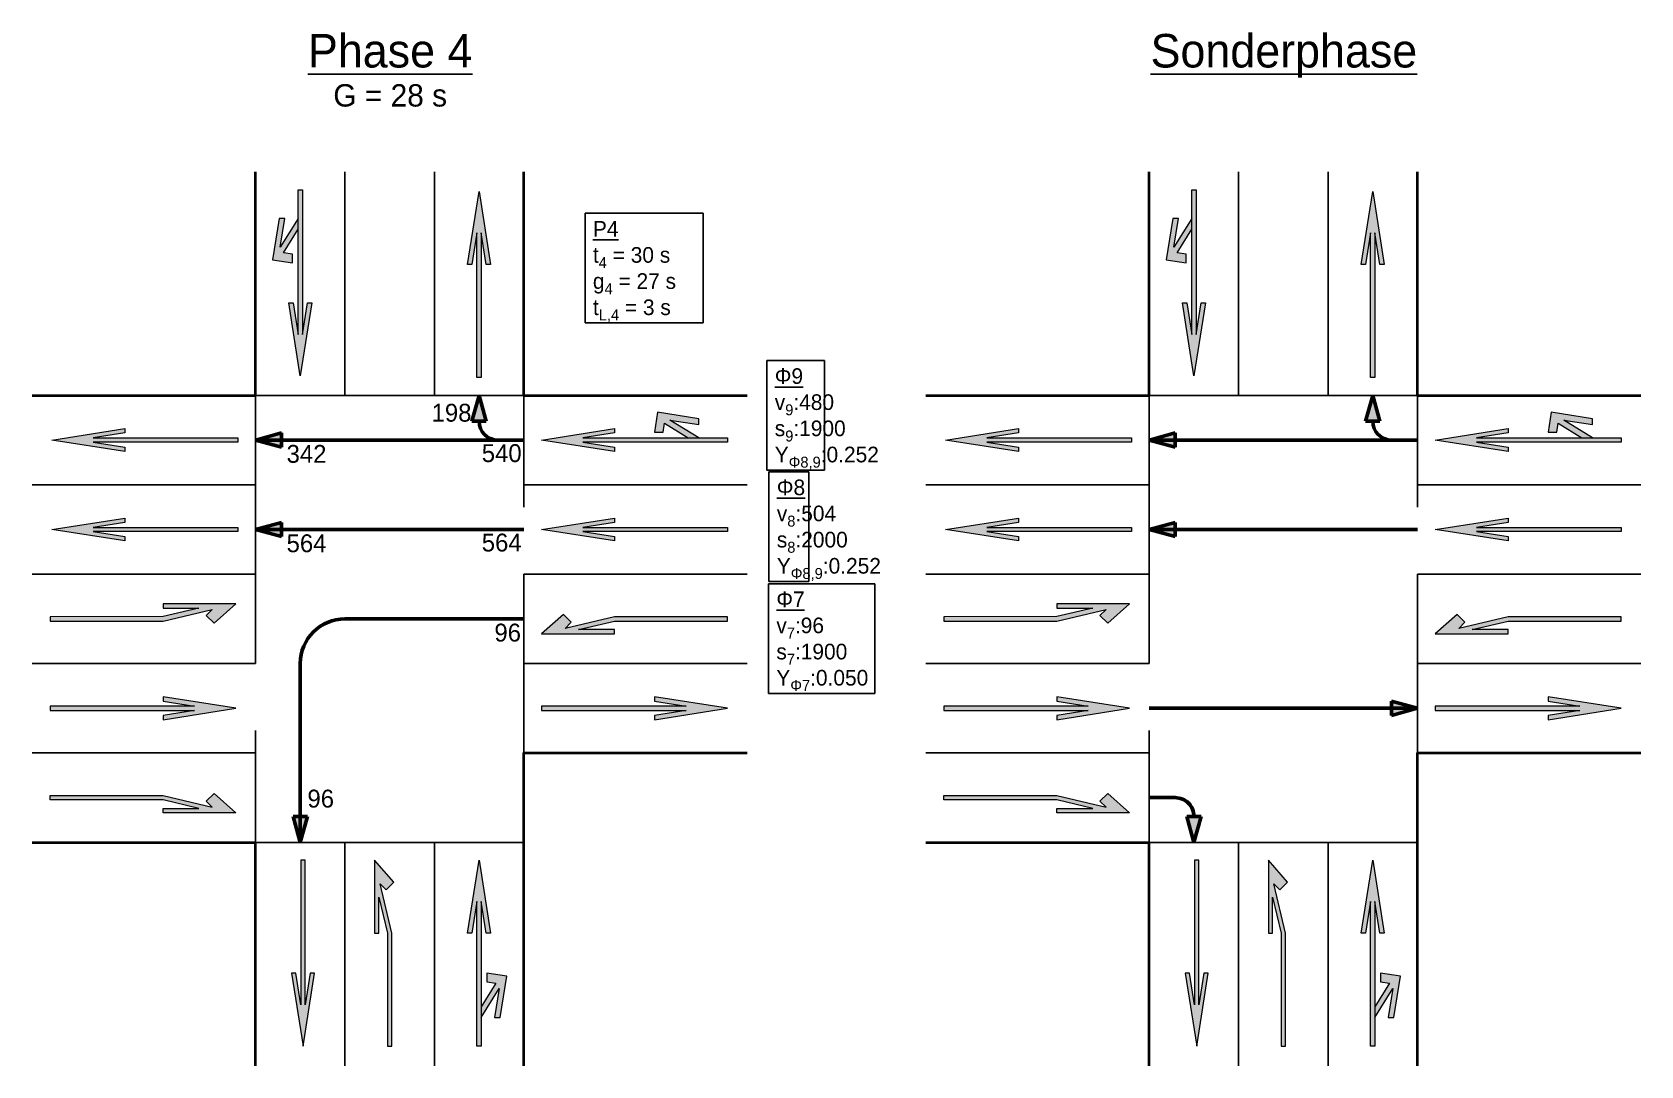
# Model space of a CAD drawing. Header units: metres. Extents: x 27 to 162, y 0 to 67.
# Drawn here: x 97.56 to 133.56, y 0.34 to 23.46 of the extents above; entities that cross this region are included whole.
import ezdxf
from ezdxf.enums import TextEntityAlignment as Align

# ---------------------------------------------------------------- set-up
doc = ezdxf.new("R2010")
doc.units = ezdxf.units.M
doc.linetypes.add('ACAD_ISO02W100', pattern=[15, 12, -3])
doc.layers.add('3_Beschriftung_Text', color=7, linetype='Continuous')
doc.layers.add('3_Beschriftung_Titel', color=7, linetype='Continuous')
doc.layers.add('Kreuzung', color=254, linetype='Continuous', lineweight=50)
doc.layers.add('Phase 1', color=7, linetype='Continuous', lineweight=50)
doc.styles.add('Text 3.0 mm', font='cmunrm.ttf', dxfattribs={"height": 3})
doc.styles.add('Text 5.0 mm', font='cmunrm.ttf', dxfattribs={"height": 5})
doc.styles.add('Text 7.5 mm', font='cmunrm.ttf', dxfattribs={"height": 7.5})

# ---------------------------------------------------------------- blocks, each defined once
blk = doc.blocks.new('*U29')
h = blk.add_hatch(color=256)
h.dxf.hatch_style = 1
h.paths.add_polyline_path([(-0.075, 5.054), (-0.248, 3.95), (-0.4, 3.95), (0, 6.5), (0.4, 3.95), (0.248, 3.95), (0.075, 5.054), (0.075, 0), (-0.075, 0)])
edge = h.paths.add_edge_path()
edge.add_line((0.075, 1), (0.702, 2.01))
edge.add_line((0.702, 2.01), (0.54, 1))
edge.add_line((0.54, 1), (0.743, 1))
edge.add_line((0.743, 1), (0.975, 2.45))
edge.add_line((0.975, 2.45), (0.275, 2.55))
edge.add_line((0.275, 2.55), (0.275, 2.247))
edge.add_line((0.275, 2.247), (0.586, 2.203))
edge.add_line((0.586, 2.203), (0.075, 1.379))
h = blk.add_hatch(color=256)
h.dxf.hatch_style = 1
h.paths.add_polyline_path([(0.975, 2.45), (0.275, 2.55), (0.275, 2.247), (0.586, 2.203), (0.075, 1.379), (0.075, 1), (0.702, 2.01), (0.54, 1), (0.743, 1)])
at = {"lineweight": 15}
blk.add_lwpolyline([(-0.075, 5.054), (-0.248, 3.95), (-0.4, 3.95), (0, 6.5), (0.4, 3.95), (0.248, 3.95), (0.075, 5.054), (0.075, 0), (-0.075, 0)], close=True, dxfattribs=at)
blk.add_lwpolyline([(0.075, 1), (0.702, 2.01), (0.54, 1), (0.743, 1), (0.975, 2.45), (0.275, 2.55), (0.275, 2.247), (0.586, 2.203), (0.075, 1.379)], dxfattribs=at)
blk = doc.blocks.new('*U28')
h = blk.add_hatch(color=256)
h.dxf.hatch_style = 1
h.paths.add_polyline_path([(-0.4, 3.95), (0, 6.5), (0.4, 3.95), (0.248, 3.95), (0.075, 5.054), (0.075, 0), (-0.075, 0), (-0.075, 5.054), (-0.248, 3.95)])
at = {"lineweight": 15}
blk.add_lwpolyline([(-0.4, 3.95), (0, 6.5), (0.4, 3.95), (0.248, 3.95), (0.075, 5.054), (0.075, 0), (-0.075, 0), (-0.075, 5.054), (-0.248, 3.95)], close=True, dxfattribs=at)
blk = doc.blocks.new('*U30')
h = blk.add_hatch(color=256)
h.dxf.hatch_style = 1
h.paths.add_polyline_path([(-0.15, 5.733), (0.525, 6.5), (0.525, 3.95), (0.375, 3.95), (0.375, 5.208), (0.079, 3.95), (0.075, 0), (-0.075, 0), (-0.075, 3.95), (0.331, 5.674), (0.12, 5.463)])
at = {"lineweight": 15}
blk.add_lwpolyline([(-0.15, 5.733), (0.525, 6.5), (0.525, 3.95), (0.375, 3.95), (0.375, 5.208), (0.079, 3.95), (0.075, 0), (-0.075, 0), (-0.075, 3.95), (0.331, 5.674), (0.12, 5.463)], close=True, dxfattribs=at)
blk = doc.blocks.new('Kreuzung')
at = {"color": 7, "lineweight": 35}
for points in [[(-3, 5), (-3, 10)], [(3, 5), (3, 10)], [(-8, 5), (-3, 5)], [(3, 5), (8, 5)], [(3, -10), (3, -3), (8, -3)], [(-8, -5), (-3, -5)], [(-3, -10), (-3, -5)]]:
    blk.add_lwpolyline(points, dxfattribs=at)
at = {"color": 7, "linetype": 'ACAD_ISO02W100', "lineweight": 25, "ltscale": 0.5}
for points in [[(-1, 5), (-1, 10)], [(-8, 3), (-3, 3)], [(3, 3), (8, 3)], [(-8, -1), (-3, -1)], [(3, -1), (8, -1)], [(-8, -3), (-3, -3)], [(1, -10), (1, -5)]]:
    blk.add_lwpolyline(points, dxfattribs=at)
at = {"color": 7, "lineweight": 25}
for points in [[(1, 5), (1, 10)], [(-8, 1), (-3, 1)], [(3, 1), (8, 1)], [(-1, -10), (-1, -5)]]:
    blk.add_lwpolyline(points, dxfattribs=at)
at = {"color": 7, "linetype": 'ACAD_ISO02W100', "lineweight": 25, "ltscale": 0.5}
blk.add_lwpolyline([(-3, -5), (3, -5), (3, 5), (-3, 5)], close=True, dxfattribs=at)
at = {"yscale": 0.6400000000000001, "zscale": 0.6400000000000001}
for name, p, xscale, rotation in [('*U29', (-2, 9.6), 0.6400000000000001, 180), ('*U29', (7.56, 4), 0.6400000000000001, 90.00000000000001), ('*U28', (-3.4, 4), 0.6400000000000001, 90.00000000000001), ('*U28', (-3.4, 2), 0.6400000000000001, 90.00000000000001), ('*U28', (7.56, 2), 0.6400000000000001, 90.00000000000001), ('*U30', (-7.6, 0), -0.6400000000000001, 270), ('*U30', (7.56, 0), -0.6400000000000001, 90), ('*U28', (-7.6, -2), -0.6400000000000001, 270), ('*U28', (3.4, -2), -0.6400000000000001, 270), ('*U30', (-7.6, -4), 0.6400000000000001, 270), ('*U28', (-1.939, -5.4), -0.6400000000000001, 180)]:
    blk.add_blockref(name, p, dxfattribs=dict(at, xscale=xscale, rotation=rotation))
for name, p, xscale in [('*U28', (2, 5.4), 0.6400000000000001), ('*U29', (2, -9.56), 0.6400000000000001), ('*U30', (0, -9.56), -0.6400000000000001)]:
    blk.add_blockref(name, p, dxfattribs=dict(at, xscale=xscale))
blk = doc.blocks.new('3_Beschriftung_Titel')
at = {"style": 'Text 7.5 mm'}
blk.add_attdef('PLANTITEL', text='', height=7.5, dxfattribs=at).set_placement((0, 0), align=Align.BOTTOM_CENTER)
at = {"style": 'Text 5.0 mm'}
blk.add_attdef('PLANUNTERTITEL', text='', height=5, dxfattribs=at).set_placement((0, -1.49), align=Align.TOP_CENTER)

msp = doc.modelspace()

# ---------------------------------------------------------------- hatches: boundary and pattern name
at = {"layer": 'Phase 1'}
h = msp.add_hatch(color=256, dxfattribs=at)
h.dxf.hatch_style = 1
h.paths.add_polyline_path([(107.5637, 15.3376), (107.4041, 14.7596), (107.7232, 14.7596)])
h = msp.add_hatch(color=256, dxfattribs=at)
h.dxf.hatch_style = 1
h.paths.add_polyline_path([(127.5637, 15.3376), (127.4041, 14.7596), (127.7232, 14.7596)])
h = msp.add_hatch(color=256, dxfattribs=at)
h.dxf.hatch_style = 1
h.paths.add_polyline_path([(102.5637, 14.3376), (103.1417, 14.178), (103.1417, 14.4972)])
h = msp.add_hatch(color=256, dxfattribs=at)
h.dxf.hatch_style = 1
h.paths.add_polyline_path([(122.5637, 14.3376), (123.1417, 14.178), (123.1417, 14.4972)])
h = msp.add_hatch(color=256, dxfattribs=at)
h.dxf.hatch_style = 1
h.paths.add_polyline_path([(102.5637, 12.3376), (103.1417, 12.178), (103.1417, 12.4972)])
h = msp.add_hatch(color=256, dxfattribs=at)
h.dxf.hatch_style = 1
h.paths.add_polyline_path([(122.5637, 12.3376), (123.1417, 12.178), (123.1417, 12.4972)])
h = msp.add_hatch(color=256, dxfattribs=at)
h.dxf.hatch_style = 1
h.paths.add_polyline_path([(128.5637, 8.3376), (127.9856, 8.4972), (127.9856, 8.178)])
h = msp.add_hatch(color=256, dxfattribs=at)
h.dxf.hatch_style = 1
h.paths.add_polyline_path([(103.5637, 5.3376), (103.4041, 5.9156), (103.7232, 5.9156)])
h = msp.add_hatch(color=256, dxfattribs=at)
h.dxf.hatch_style = 1
h.paths.add_polyline_path([(123.5637, 5.3376), (123.7232, 5.9156), (123.4041, 5.9156)])

# ---------------------------------------------------------------- linework, layer by layer
for points in [[(107.5637, 15.3376), (107.4041, 14.7596)], [(107.5637, 15.3376), (107.7232, 14.7596)], [(127.5637, 15.3376), (127.4041, 14.7596)], [(127.5637, 15.3376), (127.7232, 14.7596)], [(102.5637, 14.3376), (103.1417, 14.4972)], [(103.1417, 14.178), (103.1417, 14.4972)], [(107.4041, 14.7596), (107.7232, 14.7596)], [(122.5637, 14.3376), (123.1417, 14.4972)], [(123.1417, 14.178), (123.1417, 14.4972)], [(127.4041, 14.7596), (127.7232, 14.7596)], [(108.5637, 14.3376), (102.5637, 14.3376)], [(102.5637, 14.3376), (103.1417, 14.178)], [(128.5637, 14.3376), (122.5637, 14.3376)], [(122.5637, 14.3376), (123.1417, 14.178)], [(102.5637, 12.3376), (103.1417, 12.4972)], [(108.5637, 12.3376), (102.5637, 12.3376)], [(102.5637, 12.3376), (103.1417, 12.178)], [(103.1417, 12.178), (103.1417, 12.4972)], [(122.5637, 12.3376), (123.1417, 12.4972)], [(128.5637, 12.3376), (122.5637, 12.3376)], [(122.5637, 12.3376), (123.1417, 12.178)], [(123.1417, 12.178), (123.1417, 12.4972)], [(108.5637, 10.3376), (104.5637, 10.3376)], [(103.5637, 5.3376), (103.5637, 9.3376)], [(122.5637, 8.3376), (128.5637, 8.3376)], [(128.5637, 8.3376), (127.9856, 8.4972)], [(127.9856, 8.4972), (127.9856, 8.178)], [(128.5637, 8.3376), (127.9856, 8.178)], [(103.5637, 5.3376), (103.4041, 5.9156)], [(103.4041, 5.9156), (103.7232, 5.9156)], [(103.5637, 5.3376), (103.7232, 5.9156)], [(123.5637, 5.3376), (123.4041, 5.9156)], [(123.7232, 5.9156), (123.4041, 5.9156)], [(123.5637, 5.3376), (123.7232, 5.9156)]]:
    msp.add_lwpolyline(points, dxfattribs=at)
msp.add_lwpolyline([(122.5637, 6.3376), (123.1417, 6.3376, -0.4142136), (123.5637, 5.9156)], format="xyb", dxfattribs=at)
for centre, radius, start, end in [((107.9856, 14.7596), 0.422, 180, 270), ((127.9856, 14.7596), 0.422, 180, 270), ((104.5637, 9.3376), 1, 90, 180)]:
    msp.add_arc(centre, radius, start, end, dxfattribs=at)

# ---------------------------------------------------------------- block references
at = {"layer": '3_Beschriftung_Titel', "xscale": 0.1, "yscale": 0.1, "zscale": 0.1}
msp.add_blockref('3_Beschriftung_Titel', (105.5757, 22.4492), dxfattribs=at).add_auto_attribs({'PLANTITEL': '%%UPhase 4', 'PLANUNTERTITEL': 'G = 28 s'})
at = {"layer": '3_Beschriftung_Titel'}
ref = msp.add_blockref('3_Beschriftung_Titel', (125.5757, 22.4492), dxfattribs=dict(at, xscale=0.1, yscale=0.1, zscale=0.1))
ref.add_attrib('PLANTITEL', '%%USonderphase', dxfattribs={"layer": '0', "height": 0.75, "style": 'Text 7.5 mm'}).set_placement((125.5757, 22.4492), align=Align.BOTTOM_CENTER)
at = {"layer": 'Kreuzung'}
for p in [(105.5637, 10.3376), (125.5637, 10.3376)]:
    msp.add_blockref('Kreuzung', p, dxfattribs=at)

# ---------------------------------------------------------------- texts
at = {"layer": '3_Beschriftung_Text', "char_height": 0.35, "style": 'Text 3.0 mm', "box_fill_scale": 1.5, "bg_fill_color": 256, "bg_fill_transparency": 0}
for s, insert, width, attachment_point, bg_fill in [('\\A1;\\pxql;{\\LP4\\P}t{\\H0.7x;\\S^ 4;} = 30 s\\Pg{\\H0.7x;\\S^ 4;\\H1.42857x; = 27 s\\Pt\\H0.7x;\\S^ L,4;\\H1.42857x; = 3 s}', (111.257, 18.1274), 2.289151, 5, 16), ('\\A1;\\pxql;{\\LΦ9}\\Pv{\\H0.7x;\\S^ 9;}:480\\Ps{\\H0.7x;\\S^ 9;}:1900\\PY{\\H0.7x;\\S^ Φ8,9;}:0.252', (114.1817, 14.8329), 0.94167, 4, 18)]:
    msp.add_mtext(s, dxfattribs=dict(at, insert=insert, width=width, attachment_point=attachment_point, bg_fill=bg_fill))
at = {"layer": '3_Beschriftung_Text', "char_height": 0.4, "width": 1.883392, "style": 'Text 3.0 mm'}
for s, insert, attachment_point in [('\\A1;198', (106.5022, 14.9467), 4), ('\\A1;342', (103.2571, 14.0264), 4), ('\\A1;540', (107.6254, 14.0425), 4), ('\\A1;564', (107.6254, 12.0425), 4), ('\\A1;564', (103.2571, 12.0264), 4), ('\\A1;96', (107.9082, 10.0279), 4), ('\\A1;96', (104.0213, 6.3135), 5)]:
    msp.add_mtext(s, dxfattribs=dict(at, insert=insert, attachment_point=attachment_point))

# ---------------------------------------------------------------- next in the draw order: texts
at = {"layer": '3_Beschriftung_Text', "insert": (114.228, 12.3429), "char_height": 0.35, "width": 0.541354, "attachment_point": 4, "style": 'Text 3.0 mm', "bg_fill": 18, "box_fill_scale": 1.5, "bg_fill_color": 256, "bg_fill_transparency": 0}
msp.add_mtext('\\A1;\\pxql;{\\LΦ8}\\Pv{\\H0.7x;\\S^ 8;}:504\\Ps{\\H0.7x;\\S^ 8;}:2000\\PY{\\H0.7x;\\S^ Φ8,9;\\H1.42857x;:0.252}', dxfattribs=at)

# ---------------------------------------------------------------- next in the draw order: texts
at = {"layer": '3_Beschriftung_Text', "insert": (114.2175, 9.8382), "char_height": 0.35, "width": 2.029776, "attachment_point": 4, "style": 'Text 3.0 mm', "bg_fill": 18, "box_fill_scale": 1.5, "bg_fill_color": 256, "bg_fill_transparency": 0}
msp.add_mtext('\\A1;\\pxql;{\\LΦ7}\\Pv{\\H0.7x;\\S^ 7;}:96\\Ps{\\H0.7x;\\S^ 7;}:1900\\PY{\\H0.7x;\\S^ Φ7;\\H1.42857x;:0.050}', dxfattribs=at)

doc.saveas('drawing.dxf')
